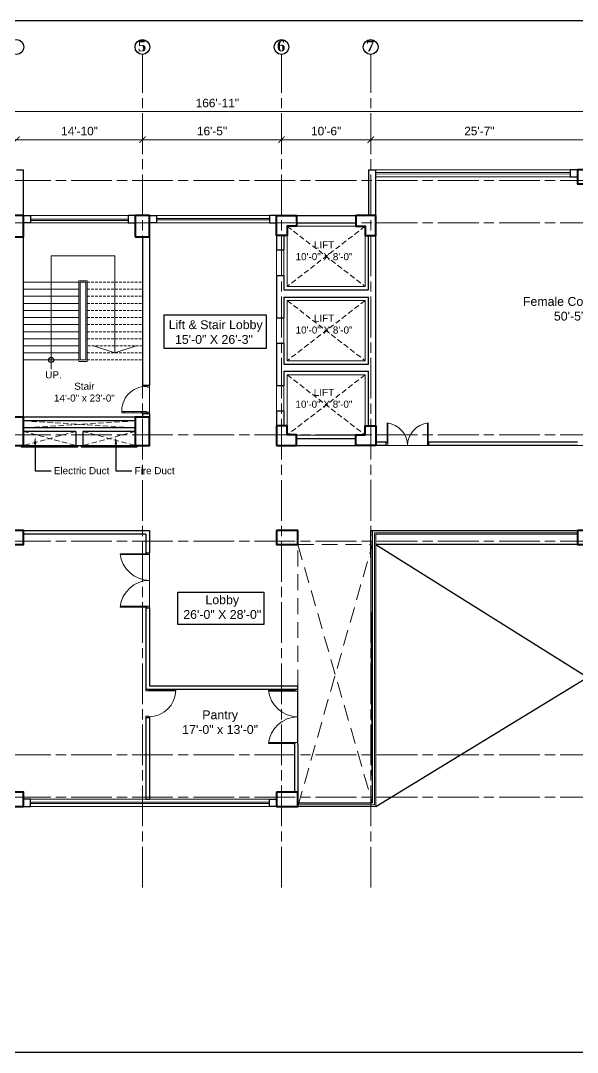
# Model space of a CAD drawing. Header units: inches. Extents: x -12 to 20935469, y -1604 to 24729220.
# Drawn here: x 20856740 to 20857526, y 24705706 to 24707164 of the extents above; entities that cross this region are included whole.
import ezdxf
from ezdxf import colors
from ezdxf.entities.mleader import LeaderData, LeaderLine
from ezdxf.math import Vec2, Vec3

# ---------------------------------------------------------------- set-up
doc = ezdxf.new("R2010")
doc.units = ezdxf.units.IN
doc.header["$LTSCALE"] = 0.03
doc.header["$MEASUREMENT"] = 0
doc.header["$PDMODE"] = 32
doc.header["$PDSIZE"] = 15
doc.linetypes.add('ACAD_ISO08W100', pattern=[36, 24, -3, 6, -3])
doc.linetypes.add('DASHED2', pattern=[0.375, 0.25, -0.125])
for name, color, linetype, lineweight in [('column', 1, 'Continuous', 40), ('Dim Line', 252, 'Continuous', 13), ('Door', 7, 'Continuous', 18), ('Dot', 253, 'Continuous', 0), ('Gas', 21, 'Continuous', 5), ('Grid Line', 252, 'Continuous', 18), ('Hatch', 253, 'Continuous', 15), ('Main Wall', 7, 'Continuous', 30), ('RAIL', 23, 'Continuous', 13), ('STAIR', 46, 'Continuous', 15), ('wind.', 150, 'Continuous', 20)]:
    doc.layers.add(name, color=color, linetype=linetype, lineweight=lineweight)
doc.layers.add('FUR', color=251, linetype='Continuous')
doc.layers.add('TEXT', color=7, linetype='Continuous')
doc.styles.add('2', font='swisscl.ttf')
doc.styles.add('RomanS', font='arial.ttf', dxfattribs={"height": 12})
doc.styles.get("Standard").update_dxf_attribs({"font": 'timesbd.ttf'})
doc.dimstyles.new('Aec_Arch_I', dxfattribs={"dimscale": 96, "dimtxt": 12, "dimasz": 0.09375, "dimexe": 0.125, "dimexo": 0.125, "dimgap": 0.0625, "dimtad": 1, "dimdec": 0, "dimzin": 3, "dimdsep": 46, "dimlunit": 4, "dimtxsty": 'RomanS', "dimblk1": 'ARCHTICK', "dimblk2": 'ARCHTICK', "dimsah": 1, "dimcen": 0.09375, "dimdle": 0.125, "dimadec": 0, "dimazin": 0, "dimtfac": 0.75, "dimtdec": 0, "dimtmove": 2, "dimatfit": 3, "dimldrblk": 'ARCHTICK', "dimfxl": 1, "dimfrac": 1, "dimtolj": 1, "dimtzin": 0, "dimarcsym": 0})

# ---------------------------------------------------------------- blocks, each defined once
blk = doc.blocks.new('_ArchTick')
at = {"color": 0, "linetype": 'ByBlock', "lineweight": 35, "const_width": 0.15}
blk.add_lwpolyline([(-0.5, -0.5), (0.5, 0.5)], dxfattribs=at)
blk = doc.blocks.new('*D8')
at = {"layer": 'Defpoints', "color": 0, "transparency": 16777216}
for p in [(20831396.27940053, 24724578.16655627), (20831666.2795913, 24724578.16655627), (20831666.2795913, 24724578.16655627)]:
    blk.add_point(p, dxfattribs=at)
at = {"layer": 'Dim Line', "color": 0, "lineweight": -2, "transparency": 16777216}
blk.add_line((20831384.27940053, 24724578.16655627), (20831678.2795913, 24724578.16655627), dxfattribs=at)
at = {"layer": 'Dim Line', "color": 0, "lineweight": -2, "transparency": 16777216, "xscale": 9, "yscale": 9, "zscale": 9, "rotation": 180}
blk.add_blockref('_ArchTick', (20831396.27940053, 24724578.16655627), dxfattribs=at)
at = {"layer": 'Dim Line', "color": 0, "lineweight": -2, "transparency": 16777216, "xscale": 9, "yscale": 9, "zscale": 9}
blk.add_blockref('_ArchTick', (20831666.2795913, 24724578.16655627), dxfattribs=at)
at = {"layer": 'Dim Line', "color": 0, "transparency": 16777216, "insert": (20831531.27949591, 24724590.29343212), "char_height": 12, "attachment_point": 5, "style": 'RomanS'}
blk.add_mtext('\\A1;22\'-6"', dxfattribs=at)
blk = doc.blocks.new('*D9')
at = {"layer": 'Defpoints', "color": 0, "transparency": 16777216}
for p in [(20831666.2795913, 24724578.16655627), (20831844.25000967, 24724578.16655627), (20831844.25000967, 24724578.16655627)]:
    blk.add_point(p, dxfattribs=at)
at = {"layer": 'Dim Line', "color": 0, "lineweight": -2, "transparency": 16777216}
blk.add_line((20831654.2795913, 24724578.16655627), (20831856.25000967, 24724578.16655627), dxfattribs=at)
at = {"layer": 'Dim Line', "color": 0, "lineweight": -2, "transparency": 16777216, "xscale": 9, "yscale": 9, "zscale": 9, "rotation": 180}
blk.add_blockref('_ArchTick', (20831666.2795913, 24724578.16655627), dxfattribs=at)
at = {"layer": 'Dim Line', "color": 0, "lineweight": -2, "transparency": 16777216, "xscale": 9, "yscale": 9, "zscale": 9}
blk.add_blockref('_ArchTick', (20831844.25000967, 24724578.16655627), dxfattribs=at)
at = {"layer": 'Dim Line', "color": 0, "transparency": 16777216, "insert": (20831755.26480048, 24724590.29343212), "char_height": 12, "attachment_point": 5, "style": 'RomanS'}
blk.add_mtext('\\A1;14\'-10"', dxfattribs=at)
blk = doc.blocks.new('*D21')
at = {"layer": 'Defpoints', "color": 0, "transparency": 16777216}
for p in [(20831844.25000967, 24724578.16655627), (20832040.77920983, 24724578.16655627), (20832040.77920983, 24724578.16655627)]:
    blk.add_point(p, dxfattribs=at)
at = {"layer": 'Dim Line', "color": 0, "lineweight": -2, "transparency": 16777216}
for p, q in [((20831832.25000967, 24724578.16655627), (20832052.77920983, 24724578.16655627)), ((20831844.25000967, 24724566.16655627), (20831844.25000967, 24724566.16655627)), ((20832040.77920983, 24724566.16655627), (20832040.77920983, 24724566.16655627))]:
    blk.add_line(p, q, dxfattribs=at)
at = {"layer": 'Dim Line', "color": 0, "lineweight": -2, "transparency": 16777216, "xscale": 9, "yscale": 9, "zscale": 9, "rotation": 180}
blk.add_blockref('_ArchTick', (20831844.25000967, 24724578.16655627), dxfattribs=at)
at = {"layer": 'Dim Line', "color": 0, "lineweight": -2, "transparency": 16777216, "xscale": 9, "yscale": 9, "zscale": 9}
blk.add_blockref('_ArchTick', (20832040.77920983, 24724578.16655627), dxfattribs=at)
at = {"layer": 'Dim Line', "color": 0, "transparency": 16777216, "insert": (20831942.51460975, 24724590.29343212), "char_height": 12, "attachment_point": 5, "style": 'RomanS'}
blk.add_mtext('\\A1;16\'-5"', dxfattribs=at)
blk = doc.blocks.new('*D22')
at = {"layer": 'Defpoints', "color": 0, "transparency": 16777216}
for p in [(20832040.77920983, 24724578.16655627), (20832166.78192559, 24724578.16655627), (20832166.78192559, 24724578.16655626)]:
    blk.add_point(p, dxfattribs=at)
at = {"layer": 'Dim Line', "color": 0, "lineweight": -2, "transparency": 16777216}
for p, q in [((20832028.77920983, 24724578.16655626), (20832178.78192559, 24724578.16655626)), ((20832040.77920983, 24724566.16655627), (20832040.77920983, 24724566.16655626)), ((20832166.78192559, 24724566.16655627), (20832166.78192559, 24724566.16655626))]:
    blk.add_line(p, q, dxfattribs=at)
at = {"layer": 'Dim Line', "color": 0, "lineweight": -2, "transparency": 16777216, "xscale": 9, "yscale": 9, "zscale": 9, "rotation": 180}
blk.add_blockref('_ArchTick', (20832040.77920983, 24724578.16655626), dxfattribs=at)
at = {"layer": 'Dim Line', "color": 0, "lineweight": -2, "transparency": 16777216, "xscale": 9, "yscale": 9, "zscale": 9}
blk.add_blockref('_ArchTick', (20832166.78192559, 24724578.16655626), dxfattribs=at)
at = {"layer": 'Dim Line', "color": 0, "transparency": 16777216, "insert": (20832103.78056771, 24724590.29343211), "char_height": 12, "attachment_point": 5, "style": 'RomanS'}
blk.add_mtext('\\A1;10\'-6"', dxfattribs=at)
blk = doc.blocks.new('*D23')
at = {"layer": 'Defpoints', "color": 0, "transparency": 16777216}
for p in [(20832166.78192559, 24724578.16655627), (20832473.78148643, 24724578.16655627), (20832473.78148643, 24724578.16655627)]:
    blk.add_point(p, dxfattribs=at)
at = {"layer": 'Dim Line', "color": 0, "lineweight": -2, "transparency": 16777216}
for p, q in [((20832154.78192559, 24724578.16655627), (20832485.78148643, 24724578.16655627)), ((20832166.78192559, 24724566.16655627), (20832166.78192559, 24724566.16655627)), ((20832473.78148643, 24724566.16655627), (20832473.78148643, 24724566.16655627))]:
    blk.add_line(p, q, dxfattribs=at)
at = {"layer": 'Dim Line', "color": 0, "lineweight": -2, "transparency": 16777216, "xscale": 9, "yscale": 9, "zscale": 9, "rotation": 180}
blk.add_blockref('_ArchTick', (20832166.78192559, 24724578.16655627), dxfattribs=at)
at = {"layer": 'Dim Line', "color": 0, "lineweight": -2, "transparency": 16777216, "xscale": 9, "yscale": 9, "zscale": 9}
blk.add_blockref('_ArchTick', (20832473.78148643, 24724578.16655627), dxfattribs=at)
at = {"layer": 'Dim Line', "color": 0, "transparency": 16777216, "insert": (20832320.28170601, 24724590.29343212), "char_height": 12, "attachment_point": 5, "style": 'RomanS'}
blk.add_mtext('\\A1;25\'-7"', dxfattribs=at)
blk = doc.blocks.new('*D13')
at = {"layer": 'Defpoints', "color": 0, "transparency": 16777216}
for p in [(20830948.30879143, 24724610.74819624), (20832951.75234396, 24724617.81282169), (20832951.75234396, 24724610.74819624)]:
    blk.add_point(p, dxfattribs=at)
at = {"layer": 'Dim Line', "color": 0, "lineweight": -2, "transparency": 16777216}
for p, q in [((20830948.30879143, 24724622.74819624), (20830948.30879143, 24724629.81282169)), ((20832951.75234396, 24724622.74819624), (20832951.75234396, 24724629.81282169)), ((20830936.30879143, 24724617.81282169), (20832963.75234396, 24724617.81282169))]:
    blk.add_line(p, q, dxfattribs=at)
at = {"layer": 'Dim Line', "color": 0, "lineweight": -2, "transparency": 16777216, "xscale": 9, "yscale": 9, "zscale": 9, "rotation": 180}
blk.add_blockref('_ArchTick', (20830948.30879143, 24724617.81282169), dxfattribs=at)
at = {"layer": 'Dim Line', "color": 0, "lineweight": -2, "transparency": 16777216, "xscale": 9, "yscale": 9, "zscale": 9}
blk.add_blockref('_ArchTick', (20832951.75234396, 24724617.81282169), dxfattribs=at)
at = {"layer": 'Dim Line', "color": 0, "transparency": 16777216, "insert": (20831950.03056769, 24724629.93969755), "char_height": 12, "attachment_point": 5, "style": 'RomanS'}
blk.add_mtext('\\A1;166\'-11"', dxfattribs=at)
blk = doc.blocks.new('A$C36295410')
at = {"layer": 'Door'}
for p, q in [((0.9999989662828739, 3.999999464715074), (0.9999989662828739, 31.99999946471507)), ((1.999998966282874, -5.352849257178605e-07), (1.999998966282874, 31.98213662398211)), ((57.99999896628287, -5.352849257178605e-07), (57.99999896628287, 31.98213662398211)), ((58.99999896628287, 3.999999464715074), (58.99999896628287, 31.99999946471507)), ((0.9999989662828739, 4.999999464715074), (-1.033717126119882e-06, 4.999999464715074)), ((1.999998966282874, 3.999999464715074), (0.9999989662824191, 3.999999464715074)), ((57.99999896628287, 3.999999464715074), (58.99999896628287, 3.999999464715074)), ((58.99999896628287, 4.999999464715074), (59.99999896628287, 4.999999464715074)), ((1.999998966282874, -5.352849257178605e-07), (-1.033717126119882e-06, -5.352849257178605e-07)), ((57.99999896628287, -5.352849257178605e-07), (59.99999896628287, -5.352849257178605e-07))]:
    blk.add_line(p, q, dxfattribs=at)
for centre, radius, start, end in [((-2.525154211056361, -0.3352956022481521), 32.52688137512273, 0.590629401232551, 83.77825723032326), ((62.52515214360983, -0.3352956022372382), 32.52688137511065, 96.22174276965781, 179.4093705987648)]:
    blk.add_arc(centre, radius, start, end, dxfattribs=at)
blk = doc.blocks.new('Door_45')
at = {"layer": 'Door'}
for p, q in [((1.499446089358273, 4.966720660065755), (1.499446089358273, 43.96672066006575)), ((1.499446089358273, 40.02726910408236), (2.249446089358273, 40.02726910408236)), ((2.249446089358273, 40.02726910408236), (2.249446089358273, 39.52726910408236)), ((2.249446089358273, 39.52726910408236), (2.749446089591103, 39.52726910408236)), ((2.749446089591103, 39.52726910408236), (2.749446089591103, 40.02726910408236)), ((2.749446089591103, 40.02726910408236), (3.499446089358273, 40.02726910408236)), ((3.499446089358273, 44.03189280286006), (3.499446089358273, 4.966720660065755)), ((1.499446089358273, 25.76575365659081), (2.249446089358273, 25.76575365659081)), ((2.249446089358273, 25.76575365659081), (2.249446089358273, 25.26575365659081)), ((2.249446089358273, 25.26575365659081), (2.749446089591103, 25.26575365659081)), ((2.749446089591103, 25.76575365659081), (3.499446089358273, 25.76575365659081)), ((2.749446089591103, 25.26575365659081), (2.749446089591103, 25.76575365659081)), ((-0.0005539106417273842, -0.03327933993424503), (-0.0005539106417273842, 4.966720660065755)), ((-0.0005539106417273842, 4.966720660065755), (1.499446089358273, 4.966720660065755)), ((1.499446089358273, 12.56961937076411), (2.249446089358273, 12.56961937076411)), ((3.499446089358273, 4.966720660065755), (1.499446089358273, 4.966720660065755)), ((1.499446089358273, 4.966720660065755), (1.499446089358273, 2.966720660065755)), ((1.499446089358273, 2.966720660065755), (2.499446089358273, 2.966720660065755)), ((2.249446089358273, 12.56961937076411), (2.249446089358273, 13.06961937076411)), ((2.249446089358273, 13.06961937076411), (2.749446089591103, 13.06961937076411)), ((2.499446089358273, 2.966720660065755), (2.499446089358273, -0.03327933993424503)), ((2.749446089591103, 13.06961937076411), (2.749446089591103, 12.56961937076411)), ((2.749446089591103, 12.56961937076411), (3.499446089358273, 12.56961937076411)), ((42.5, 3), (42.5, -0.03327933993424503)), ((43.5, 3), (42.5, 3)), ((45.00000000023283, 5), (43.5, 5)), ((43.5, 5), (43.5, 3)), ((45.00000000023283, -0.03327933993424503), (45.00000000023283, 5)), ((2.499446089358273, -0.03327933993424503), (-0.0005539106417273842, -0.03327933993424503)), ((42.5, -0.03327933993424503), (45.00000000023283, -0.03327933993424503))]:
    blk.add_line(p, q, dxfattribs=at)
blk.add_arc((4.660651951731928, 5.255392092920653), 38.84018771759182, 359.6232511897165, 94.66847186469465, dxfattribs=at)
blk = doc.blocks.new('$D40')
at = {"layer": 'Door'}
for p, q in [((1, 4), (1, 42)), ((2, 0), (2, 41.98683982644525)), ((1, 5), (0, 5)), ((2, 0), (0, 0)), ((2, 4), (1, 4)), ((39, 4), (38, 4)), ((38, 4), (38, 0)), ((40, 0), (38, 0)), ((40, 5), (38.98683982644525, 5)), ((39, 5), (39, 4))]:
    blk.add_line(p, q, dxfattribs=at)
blk.add_arc((1, 4), 38, 0, 89.99999999999999, dxfattribs=at)
blk = doc.blocks.new('fff')
at = {"layer": 'Grid Line', "color": 252, "linetype": 'ACAD_ISO08W100', "lineweight": 9, "ltscale": 80, "true_color": 0x939598}
for p, q in [((20831844.25000966, 24723521.10155122), (20831844.25000967, 24724698.78124316)), ((20832040.77920982, 24723521.10155122), (20832040.77920983, 24724698.78124316)), ((20832166.78192559, 24723521.10975568), (20832166.78192559, 24724698.78944763)), ((20833096.94929376, 24724520.60832043), (20830726.1474328, 24724520.60832043)), ((20833096.94929376, 24724460.61652489), (20830726.1474328, 24724460.61652489)), ((20833096.94929376, 24724160.74613542), (20830726.1474328, 24724160.74613542)), ((20833096.94929376, 24724010.74613543), (20830726.1474328, 24724010.74613543)), ((20833096.94929376, 24723708.71657327), (20830726.1474328, 24723708.71657328)), ((20833096.94929376, 24723648.75434016), (20830726.1474328, 24723648.75434017))]:
    blk.add_line(p, q, dxfattribs=at)
at = {"layer": 'Dim Line'}
for base, p1, p2, picture, middle in [((20832951.75234396, 24724617.81282169), (20830948.30879143, 24724610.74819624), (20832951.75234396, 24724610.74819624), '*D13', (20831950.03056769, 24724629.93969755)), ((20831666.2795913, 24724578.16655627), (20831396.27940053, 24724578.16655627), (20831666.2795913, 24724578.16655627), '*D8', (20831531.27949591, 24724590.29343212)), ((20831844.25000967, 24724578.16655627), (20831666.2795913, 24724578.16655627), (20831844.25000967, 24724578.16655627), '*D9', (20831755.26480048, 24724590.29343212)), ((20832040.77920983, 24724578.16655627), (20831844.25000967, 24724578.16655627), (20832040.77920983, 24724578.16655627), '*D21', (20831942.51460975, 24724590.29343212)), ((20832166.78192559, 24724578.16655626), (20832040.77920983, 24724578.16655627), (20832166.78192559, 24724578.16655627), '*D22', (20832103.78056771, 24724590.29343211)), ((20832473.78148643, 24724578.16655627), (20832166.78192559, 24724578.16655627), (20832473.78148643, 24724578.16655627), '*D23', (20832320.28170601, 24724590.29343212))]:
    dim = blk.add_linear_dim(base=base, p1=p1, p2=p2, dimstyle='Aec_Arch_I', dxfattribs=at)
    dim.commit()
    dim.dimension.update_dxf_attribs({"geometry": picture, "text_midpoint": middle})

msp = doc.modelspace()

# ---------------------------------------------------------------- linework, layer by layer
for p, q in [((20857236.61346209, 24706443.24482069), (20857526.48533622, 24706443.28559561)), ((20857236.61346209, 24706443.24482069), (20857236.61346209, 24706058.33670294)), ((20857241.61134321, 24706423.3284982), (20857831.48533622, 24706053.33670294)), ((20857526.48533622, 24706423.3284982), (20857241.61346209, 24706423.3284982)), ((20857241.61346209, 24706053.33670294), (20857831.48484388, 24706413.32849848)), ((20857131.48262043, 24706140.85300046), (20857131.48262043, 24706218.85300045)), ((20857131.48262043, 24706058.33670294), (20857236.61346209, 24706058.33670294))]:
    msp.add_line(p, q)
for points in [[(20856942.66267691, 24706748.09038169), (20857086.9015388, 24706748.09038169), (20857086.9015388, 24706700.39270036), (20856942.66267691, 24706700.39270036)], [(20856740.76812169, 24706563.32851922), (20856820.05836925, 24706563.32851922), (20856820.05836925, 24706561.32849881), (20856740.76812169, 24706561.32849881)], [(20856825.83636444, 24706563.32851922), (20856904.06767287, 24706563.32851922), (20856904.06767287, 24706561.32849881), (20856825.83636444, 24706561.32849881)], [(20856961.8426295, 24706356.12599386), (20857083.44239979, 24706356.12599386), (20857083.44239979, 24706310.38975412), (20856961.8426295, 24706310.38975412)]]:
    msp.add_lwpolyline(points, close=True)
msp.add_circle((20856782.83016942, 24706684.36977646), 3.60517880693078)
at = {"layer": 'column', "lineweight": 40, "ltscale": 20}
for points in [[(20857526.48489706, 24706953.19888766), (20857526.48489706, 24706933.19888766), (20857556.48489706, 24706933.19888766), (20857556.48489706, 24706953.19888766)], [(20856723.84457878, 24706858.36977648), (20856743.84457878, 24706858.36977648), (20856743.84457878, 24706888.36977647), (20856723.84457878, 24706888.36977647)], [(20856901.81537869, 24706858.36977647), (20856921.81537869, 24706858.36977647), (20856921.81537869, 24706888.36977646), (20856901.81537869, 24706888.36977646)], [(20856723.84457878, 24706563.32851923), (20856743.84457878, 24706563.32851923), (20856743.84517534, 24706603.3285192), (20856723.84517534, 24706603.3285192)], [(20856901.81548951, 24706563.32850002), (20856921.81548951, 24706563.32850002), (20856921.81540396, 24706603.32850002), (20856901.81540396, 24706603.32850002)], [(20856713.84475327, 24706443.32849847), (20856713.84475327, 24706423.32849847), (20856743.84475327, 24706423.32849847), (20856743.84475327, 24706443.32849847)], [(20857101.48262044, 24706443.32849847), (20857101.48262044, 24706423.32849847), (20857131.48262044, 24706423.32849847), (20857131.48262044, 24706443.32849847)], [(20857526.48533622, 24706443.3284982), (20857526.48533622, 24706423.3284982), (20857556.48533622, 24706423.3284982), (20857556.48533622, 24706443.3284982)], [(20856713.84475327, 24706073.33674398), (20856713.84475327, 24706053.33674398), (20856743.84475326, 24706053.33674398), (20856743.84475326, 24706073.33674398)], [(20857101.48262043, 24706073.30006287), (20857101.48262043, 24706053.30006287), (20857131.48262043, 24706053.30006287), (20857131.48262043, 24706073.30006287)]]:
    msp.add_lwpolyline(points, close=True, dxfattribs=at)
for points in [[(20857101.48262049, 24706888.36977647), (20857129.48262045, 24706888.36977646), (20857129.48262044, 24706873.36977646), (20857116.48262044, 24706873.36977646), (20857116.48262043, 24706860.36977646), (20857101.48262049, 24706860.36977646), (20857101.48262049, 24706888.36977646)], [(20857241.48262044, 24706888.36977647), (20857213.48262049, 24706888.36977646), (20857213.48262049, 24706873.36977646), (20857226.4826205, 24706873.36977646), (20857226.4826205, 24706860.36977646), (20857241.48262045, 24706860.36977646), (20857241.48262044, 24706888.36977646)], [(20857101.48262043, 24706563.32850002), (20857129.48262038, 24706563.32850003), (20857129.48262038, 24706578.32850003), (20857116.48262037, 24706578.32850003), (20857116.48262037, 24706591.32850003), (20857101.48262042, 24706591.32850003), (20857101.48262043, 24706563.32850003)], [(20857241.48262043, 24706563.32850002), (20857213.48262048, 24706563.32850003), (20857213.48262049, 24706578.32850003), (20857226.48262049, 24706578.32850003), (20857226.48262049, 24706591.32850003), (20857241.48262044, 24706591.32850003), (20857241.48262043, 24706563.32850003)]]:
    msp.add_lwpolyline(points, dxfattribs=at)
at = {"layer": 'Defpoints'}
msp.add_lwpolyline([(20855761.3408816, 24707164.07736047), (20858200.20747549, 24707164.07736047), (20858200.20747549, 24705705.54799416), (20855761.3408816, 24705705.54799416)], close=True, dxfattribs=at)
at = {"layer": 'Door'}
for p, q in [((20856918.11688227, 24706410.45346925), (20856880.23527481, 24706410.45346924)), ((20856921.8352748, 24706409.15346925), (20856880.2584965, 24706409.15346925)), ((20856916.81688227, 24706410.45341359), (20856916.81688227, 24706411.7534136)), ((20856918.11688227, 24706409.1534136), (20856918.11688227, 24706410.45346925)), ((20856921.8352748, 24706409.15346925), (20856921.8352748, 24706411.75346924)), ((20856921.8352748, 24706336.35346925), (20856880.2584965, 24706336.35346925)), ((20856918.11688227, 24706336.35346925), (20856918.11688227, 24706335.05346925)), ((20856921.8352748, 24706336.35346925), (20856921.8352748, 24706333.75346925)), ((20856918.11688227, 24706335.05346925), (20856880.23527481, 24706335.05346925)), ((20856916.81688227, 24706335.05346925), (20856916.81688227, 24706333.75346925)), ((20857126.4642279, 24706217.55294481), (20857126.4642279, 24706218.85294481)), ((20857131.48262043, 24706216.25300046), (20857131.48262043, 24706218.85300045)), ((20857127.7642279, 24706217.55300046), (20857089.88262043, 24706217.55300045)), ((20857131.48262043, 24706216.25300046), (20857089.90584212, 24706216.25300046)), ((20857127.7642279, 24706216.25294481), (20857127.7642279, 24706217.55300046)), ((20857127.7642279, 24706142.15300046), (20857089.88262043, 24706142.15300046)), ((20857131.48262043, 24706143.45300046), (20857089.90584212, 24706143.45300046)), ((20857126.4642279, 24706142.15300046), (20857126.4642279, 24706140.85300046)), ((20857127.7642279, 24706143.45300046), (20857127.7642279, 24706142.15300046)), ((20857131.48262043, 24706143.45300046), (20857131.48262043, 24706140.85300046))]:
    msp.add_line(p, q, dxfattribs=at)
for centre, radius, start, end in [((20856922.27115839, 24706415.03616837), 42.28494578562433, 186.2217425363459, 269.4093707032369), ((20856922.27115839, 24706330.47077012), 42.28494578564002, 90.59062929676311, 173.7782574636541), ((20857131.91850401, 24706222.13569959), 42.28494578562433, 186.2217425363459, 269.4093707032369), ((20857131.91850401, 24706137.57030133), 42.28494578564002, 90.59062929676311, 173.7782574636541)]:
    msp.add_arc(centre, radius, start, end, dxfattribs=at)
at = {"layer": 'Dot', "linetype": 'DASHED2', "lineweight": 0, "ltscale": 1000}
for p, q in [((20856743.84517534, 24706598.3285192), (20856901.81543604, 24706588.3285192)), ((20856901.81541466, 24706598.3285192), (20856743.84517534, 24706588.3285192)), ((20856817.8306307, 24706583.32851921), (20856743.84457878, 24706563.32851923)), ((20856743.84517534, 24706583.3285192), (20856817.8306307, 24706563.32851923)), ((20856827.8306307, 24706583.3285192), (20856901.81548951, 24706563.32850002)), ((20856901.81544674, 24706583.32850002), (20856827.8306307, 24706563.32851923))]:
    msp.add_line(p, q, dxfattribs=at)
at = {"layer": 'Dot', "color": 0, "linetype": 'DASHED2', "lineweight": 20, "ltscale": 3000}
for p, q in [((20857131.48262044, 24706423.29181736), (20857236.61346209, 24706058.33670294)), ((20857131.48262043, 24706223.85300046), (20857131.48262044, 24706423.29181736)), ((20857131.48262044, 24706423.29181736), (20857234.48533622, 24706423.29181736)), ((20857131.48262043, 24706053.30006287), (20857236.61346209, 24706423.0565041))]:
    msp.add_line(p, q, dxfattribs=at)
at = {"layer": 'Dot', "linetype": 'DASHED2', "lineweight": 0, "ltscale": 1000}
for points in [[(20857116.42572411, 24706873.36977462), (20857226.48262046, 24706788.37056081), (20857226.48262046, 24706873.36977462), (20857116.42572411, 24706788.37056081)], [(20857116.42572409, 24706768.37056081), (20857226.48262044, 24706683.37134701), (20857226.48262044, 24706768.37056081), (20857116.42572409, 24706683.37134701)], [(20857116.48319392, 24706663.36972133), (20857226.53966441, 24706578.19888766), (20857226.53966441, 24706663.37297269), (20857116.48603461, 24706578.19888766)]]:
    msp.add_lwpolyline(points, dxfattribs=at)
at = {"layer": 'Gas', "color": 0, "lineweight": 5}
for points in [[(20857116.42572411, 24706788.37056081), (20857226.48262046, 24706788.37056081), (20857226.48262046, 24706873.36977462), (20857116.42572411, 24706873.36977462)], [(20856833.8153786, 24706682.36977645), (20856821.8153786, 24706682.36977645), (20856821.81537861, 24706796.36977646), (20856833.81537861, 24706796.36977646)], [(20856831.8153786, 24706684.36977645), (20856823.8153786, 24706684.36977645), (20856823.81537861, 24706794.36977646), (20856831.81537861, 24706794.36977646)], [(20857116.42572409, 24706683.37134701), (20857226.48262044, 24706683.37134701), (20857226.48262044, 24706768.37056081), (20857116.42572409, 24706768.37056081)], [(20857116.48603461, 24706578.19888766), (20857226.54293095, 24706578.19888766), (20857226.53966441, 24706663.37297269), (20857116.48276816, 24706663.36972132)]]:
    msp.add_lwpolyline(points, close=True, dxfattribs=at)
at = {"layer": 'Hatch', "lineweight": 0}
msp.add_lwpolyline([(20857935.3438246, 24706563.37189709), (20857101.48262057, 24706563.37189709), (20857101.48262049, 24706878.24228628), (20856921.81548951, 24706878.41317326), (20856921.81548951, 24706563.32850002), (20856099.84289645, 24706563.48567412), (20856099.84289645, 24706443.37229683), (20856921.8352748, 24706443.37229683), (20856921.8352748, 24706223.89639753), (20857131.48262043, 24706223.89639753), (20857131.48262043, 24706073.34345993), (20857131.48262043, 24706058.3801), (20857132.91466096, 24706058.3801), (20857236.61346209, 24706058.3801), (20857234.34471842, 24706443.37189526), (20857935.34382461, 24706443.37189526)], close=True, dxfattribs=at)
at = {"layer": 'Main Wall', "lineweight": 30}
for p, q in [((20856733.84457877, 24706953.21137726), (20856743.84457878, 24706953.21186731)), ((20856743.84457878, 24706888.36977647), (20856743.84457878, 24706953.21186731)), ((20857231.48533622, 24706953.19888766), (20857241.48262044, 24706953.19888766)), ((20857231.48533622, 24706953.19888766), (20857231.48533622, 24706888.36977464)), ((20857241.48262044, 24706591.32849816), (20857241.48262044, 24706953.19888766)), ((20857526.34427926, 24706953.19888922), (20857516.34427926, 24706953.19888922)), ((20857516.34427926, 24706953.19888922), (20857516.34427926, 24706943.19888922)), ((20857516.34427926, 24706943.19888922), (20857526.34427926, 24706943.19888922)), ((20856743.84517534, 24706603.3285192), (20856743.84457878, 24706878.36977646)), ((20857129.48262045, 24706888.36977646), (20857213.48262049, 24706888.36977463)), ((20857129.48262044, 24706878.36977464), (20857213.48262049, 24706878.36977464)), ((20856911.81512702, 24706858.36977647), (20856911.8154453, 24706648.32899238)), ((20856921.81537869, 24706858.36977647), (20856921.81501448, 24706648.32899238)), ((20857101.48262048, 24706839.87016955), (20857111.48262049, 24706839.87016955)), ((20857101.48262048, 24706803.87016955), (20857111.48262048, 24706803.87016955)), ((20857111.48262047, 24706783.37056081), (20857231.48262044, 24706783.37056082)), ((20857111.48262047, 24706773.37056081), (20857231.48262044, 24706773.37056082)), ((20857101.48262047, 24706743.87095574), (20857111.48262046, 24706743.87095574)), ((20857111.48262046, 24706707.87095574), (20857101.48262047, 24706707.87095574)), ((20857111.48262045, 24706678.37134701), (20857231.48262044, 24706678.37134701)), ((20857111.48262045, 24706668.37134701), (20857231.48262044, 24706668.37134701)), ((20856921.81501448, 24706648.32899238), (20856911.8154453, 24706648.32899238)), ((20857111.48262045, 24706647.84992443), (20857101.48262046, 24706647.84992443)), ((20856901.81608607, 24706603.3285192), (20856743.84517534, 24706603.3285192)), ((20856901.81608607, 24706598.3285192), (20856743.84517534, 24706598.3285192)), ((20856911.81548267, 24706608.32850002), (20856911.81548951, 24706603.32850002)), ((20856921.81499714, 24706608.32850002), (20856911.81548267, 24706608.32850002)), ((20856921.81499714, 24706608.32850002), (20856921.81499714, 24706603.32850002)), ((20857111.48262044, 24706611.84992443), (20857101.48262046, 24706611.84992443)), ((20856901.81608607, 24706588.3285192), (20856743.84517534, 24706588.3285192)), ((20856817.8306307, 24706583.32851921), (20856743.84517534, 24706583.3285192)), ((20856817.8306307, 24706583.3285192), (20856817.8306307, 24706563.32851922)), ((20856901.81608607, 24706583.3285192), (20856827.8306307, 24706583.32851921)), ((20856827.8306307, 24706583.3285192), (20856827.8306307, 24706563.32851922)), ((20856817.8306307, 24706563.32851922), (20856827.8306307, 24706563.32851922)), ((20857129.48262044, 24706563.3284982), (20857213.48262044, 24706563.3284982)), ((20857256.48262044, 24706568.3713946), (20857241.48262045, 24706568.3713982)), ((20857256.48261685, 24706563.3713946), (20857241.48261686, 24706563.3713982)), ((20857256.48262044, 24706563.3713946), (20857256.48262044, 24706568.3713946)), ((20857526.48533686, 24706568.34401407), (20857316.48262044, 24706568.34401404)), ((20857316.48262044, 24706563.34076111), (20857316.48262044, 24706568.34401404)), ((20857526.48533262, 24706563.33808024), (20857316.48262044, 24706563.34076111)), ((20856743.84475327, 24706443.32849847), (20856921.8352748, 24706443.32889976)), ((20856916.8352748, 24706438.31188647), (20856743.84475327, 24706438.31477464)), ((20856916.8352748, 24706438.31188647), (20856916.8352748, 24706411.7534136)), ((20856921.8352748, 24706443.32889976), (20856921.8352748, 24706411.7534136)), ((20856916.8352748, 24706411.7534136), (20856921.8352748, 24706411.7534136)), ((20856916.8352748, 24706333.75346925), (20856916.8352748, 24706218.85300046)), ((20856916.8352748, 24706333.75346925), (20856921.8352748, 24706333.75346925)), ((20856921.8352748, 24706333.75346925), (20856921.8352748, 24706223.85300046)), ((20856916.8352748, 24706218.85300046), (20857131.48262043, 24706218.85300045)), ((20856921.8352748, 24706223.85300046), (20857131.48262043, 24706223.85300046)), ((20857131.48262043, 24706218.85300045), (20857131.48262043, 24706223.85300046)), ((20856916.8352748, 24706178.85300046), (20856921.8352748, 24706178.85300046)), ((20856916.8352748, 24706178.85300046), (20856916.8352748, 24706063.33670293)), ((20856921.8352748, 24706178.85300046), (20856921.8352748, 24706063.33670293)), ((20857126.62048755, 24706140.85300046), (20857126.62048755, 24706073.34118615)), ((20857131.48262043, 24706140.85300046), (20857131.48262043, 24706073.30006287)), ((20856916.8352748, 24706063.33670293), (20856921.8352748, 24706063.33670293))]:
    msp.add_line(p, q, dxfattribs=at)
for points in [[(20856743.84200259, 24706888.36977619), (20856753.84200259, 24706888.36977619), (20856753.84200259, 24706878.36977619), (20856743.84200259, 24706878.37149373)], [(20856901.8128025, 24706888.36977619), (20856891.8128025, 24706888.36977619), (20856891.8128025, 24706878.36977619), (20856901.8128025, 24706878.36977619)], [(20856921.8128025, 24706888.36977619), (20856931.8128025, 24706888.36977619), (20856931.8128025, 24706878.36977619), (20856921.8128025, 24706878.36977619)], [(20857101.34200269, 24706888.36977619), (20857091.34200269, 24706888.36977619), (20857091.34200269, 24706878.3697762), (20857101.34200269, 24706878.3697762)], [(20857101.48262049, 24706860.36977646), (20857101.48262048, 24706839.87016955)], [(20857111.4826205, 24706860.36977646), (20857111.48262049, 24706839.87016955)], [(20857231.48262044, 24706783.37056082), (20857231.48262044, 24706860.36977646)], [(20857101.48262048, 24706803.87016955), (20857101.48262047, 24706743.87095574)], [(20857111.48262048, 24706803.87016955), (20857111.48262047, 24706783.37056264)], [(20857111.48262047, 24706773.37056264), (20857111.48262046, 24706743.87095574)], [(20857231.48262044, 24706678.37134701), (20857231.48262044, 24706773.37056082)], [(20857101.48262047, 24706707.87095574), (20857101.48262046, 24706647.84992443)], [(20857111.48262046, 24706707.87095574), (20857111.48262045, 24706678.37134883)], [(20857111.48262045, 24706668.37134883), (20857111.48262045, 24706647.84992443)], [(20857231.48262044, 24706591.32850003), (20857231.48262044, 24706668.37134701)], [(20857101.48262046, 24706611.84992443), (20857101.48262046, 24706591.32849998), (20857101.48262046, 24706591.32849998)], [(20857111.48262044, 24706611.84992443), (20857111.48262044, 24706591.32850003)], [(20857129.48262038, 24706573.32798359), (20857213.48262048, 24706573.3290127)], [(20856743.84475326, 24706053.33670449), (20856753.84475326, 24706053.33670449), (20856753.84488834, 24706063.33819009), (20856743.84529391, 24706063.33819009)], [(20857101.48262043, 24706053.30006287), (20857091.48262043, 24706053.30006287), (20857091.48275549, 24706063.30019791), (20857101.48262043, 24706063.30019791)]]:
    msp.add_lwpolyline(points, dxfattribs=at)
at = {"layer": 'Main Wall', "lineweight": 13}
for points in [[(20857101.48262046, 24706803.87016955), (20857111.48262045, 24706803.87016955), (20857111.48262045, 24706839.87016955), (20857101.48262046, 24706839.87016955)], [(20857101.48262047, 24706707.87095574), (20857111.48262046, 24706707.87095574), (20857111.48262046, 24706743.87095574), (20857101.48262047, 24706743.87095574)], [(20857101.48262046, 24706611.84992443), (20857111.48262045, 24706611.84992443), (20857111.48262045, 24706647.84992443), (20857101.48262046, 24706647.84992443)]]:
    msp.add_lwpolyline(points, close=True, dxfattribs=at)
at = {"layer": 'RAIL', "lineweight": 9}
for p, q in [((20856782.83016942, 24706671.20735821), (20856782.83016942, 24706831.36977645)), ((20856782.83016942, 24706831.36977645), (20856872.8153786, 24706831.36977645)), ((20856872.8153786, 24706831.36977645), (20856872.81537861, 24706694.36977645)), ((20856842.8153786, 24706704.36977645), (20856872.8153786, 24706694.36977645)), ((20856872.8153786, 24706694.36977645), (20856902.8153786, 24706704.36977645))]:
    msp.add_line(p, q, dxfattribs=at)
at = {"layer": 'STAIR', "color": 32, "lineweight": 5}
for p, q in [((20856743.84496025, 24706794.36977646), (20856821.8153786, 24706794.36977645)), ((20856743.84496025, 24706784.36977646), (20856821.8153786, 24706784.36977645)), ((20856743.84496025, 24706774.36977646), (20856821.8153786, 24706774.36977645)), ((20856743.84496025, 24706764.36977646), (20856821.8153786, 24706764.36977645)), ((20856743.84496025, 24706754.36977646), (20856821.8153786, 24706754.36977645)), ((20856743.84496025, 24706744.36977646), (20856821.8153786, 24706744.36977645)), ((20856743.84496025, 24706734.36977646), (20856821.8153786, 24706734.36977645)), ((20856743.84496025, 24706724.36977646), (20856821.8153786, 24706724.36977645)), ((20856743.84496025, 24706714.36977646), (20856821.8153786, 24706714.36977645)), ((20856743.84496025, 24706704.36977646), (20856821.8153786, 24706704.36977645)), ((20856743.84496025, 24706694.36977646), (20856821.8153786, 24706694.36977645)), ((20856743.84496025, 24706684.36977646), (20856821.8153786, 24706684.36977645))]:
    msp.add_line(p, q, dxfattribs=at)
at = {"layer": 'STAIR', "color": 32, "linetype": 'DASHED2', "lineweight": 5, "ltscale": 500}
for p, q in [((20856833.8153786, 24706794.36977645), (20856911.8153786, 24706794.36977646)), ((20856833.8153786, 24706784.36977645), (20856911.8153786, 24706784.36977646)), ((20856833.8153786, 24706774.36977645), (20856911.8153786, 24706774.36977646)), ((20856833.8153786, 24706764.36977645), (20856911.8153786, 24706764.36977646)), ((20856833.8153786, 24706754.36977645), (20856911.8153786, 24706754.36977646)), ((20856833.8153786, 24706744.36977645), (20856911.8153786, 24706744.36977646)), ((20856833.8153786, 24706734.36977645), (20856911.8153786, 24706734.36977646)), ((20856833.8153786, 24706724.36977645), (20856911.8153786, 24706724.36977646)), ((20856833.8153786, 24706714.36977645), (20856911.8153786, 24706714.36977646)), ((20856911.8153786, 24706704.36977646), (20856833.8153786, 24706704.36977645)), ((20856851.8153786, 24706704.36977645), (20856911.8153786, 24706704.36977646)), ((20856833.8153786, 24706694.36977645), (20856911.8153786, 24706694.36977646)), ((20856833.8153786, 24706684.36977645), (20856911.8153786, 24706684.36977646))]:
    msp.add_line(p, q, dxfattribs=at)
at = {"layer": 'TEXT'}
for centre in [(20856733.84238413, 24707126.80119028), (20856911.8128025, 24707126.78097948), (20857108.34200266, 24707126.78097948), (20857234.34471842, 24707126.78918395)]:
    msp.add_circle(centre, 10.41737199201306, dxfattribs=at)
at = {"layer": 'wind.'}
for p, q in [((20857241.34187691, 24706949.20706868), (20857516.34231607, 24706949.29704809)), ((20857516.34427926, 24706953.19888922), (20857241.34200264, 24706953.19888922)), ((20857516.34427926, 24706943.19888922), (20857241.34200264, 24706943.19888922)), ((20857241.3425313, 24706947.20706878), (20857516.34297046, 24706947.29704819)), ((20856753.84200259, 24706888.3697762), (20856891.8128025, 24706888.3697762)), ((20856753.84200259, 24706883.3697762), (20856891.8128025, 24706883.36977619)), ((20856753.84200259, 24706881.3697762), (20856891.8128025, 24706881.36977619)), ((20856753.84200259, 24706878.3697762), (20856891.8128025, 24706878.36977619)), ((20857091.48270147, 24706059.30019792), (20856753.84483386, 24706059.30475786)), ((20857091.48275549, 24706063.30019793), (20856753.84488789, 24706063.30475789)), ((20857091.48267445, 24706053.30006287), (20856753.84475283, 24706053.30462281)), ((20857091.48267445, 24706057.30019792), (20856753.84480685, 24706057.30475786))]:
    msp.add_line(p, q, dxfattribs=at)
at = {"layer": 'wind.', "lineweight": 5}
for p, q in [((20856931.8128025, 24706888.36977619), (20857091.34200269, 24706888.3697762)), ((20856931.8128025, 24706884.36977619), (20857091.34200269, 24706884.3697762)), ((20856931.8128025, 24706882.36977619), (20857091.34200269, 24706882.3697762)), ((20856931.8128025, 24706878.3697762), (20857101.34200269, 24706878.3697762)), ((20857239.61346209, 24706440.17552461), (20857526.48533622, 24706440.17552461)), ((20857239.61346209, 24706440.17552461), (20857239.61346209, 24706055.33670294)), ((20857241.61346209, 24706438.24552396), (20857526.48533622, 24706438.28559556)), ((20857241.61346209, 24706438.24552396), (20857241.61346209, 24706053.30006287)), ((20857131.48262043, 24706055.33670294), (20857239.61346209, 24706055.33670294)), ((20857131.48262043, 24706053.30006287), (20857241.61346209, 24706053.30006287))]:
    msp.add_line(p, q, dxfattribs=at)

# ---------------------------------------------------------------- block references
at = {"layer": 'Door', "color": 250, "ltscale": 20, "xscale": 0.8888888888759539, "yscale": 0.8888888888759539, "zscale": 0.8888888888759539, "rotation": 90.00000000000001}
msp.add_blockref('Door_45', (20856921.78541551, 24706608.32899238), dxfattribs=at)
at = {"layer": 'FUR'}
msp.add_blockref('A$C36295410', (20857256.48262044, 24706563.3713946), dxfattribs=at)
at = {"layer": 'Hatch', "lineweight": 0}
msp.add_blockref('fff', (25067.70341063291, -17582.41763722897), dxfattribs=at)
at = {"layer": 'Main Wall', "rotation": 270}
msp.add_blockref('$D40', (20856916.8352748, 24706218.85300046), dxfattribs=at)

# ---------------------------------------------------------------- texts
at = {"layer": 'TEXT', "char_height": 15.435, "width": 227.4580850503149, "attachment_point": 8, "rotation": 1.109146314285407e-09}
for s, insert in [('\\A1;5', (20856911.29715988, 24707120.4833565)), ('\\A1;6', (20857107.82636005, 24707120.4833565)), ('\\A1;7', (20857233.82907581, 24707120.49156097))]:
    msp.add_mtext(s, dxfattribs=dict(at, insert=insert))
at = {"layer": 'TEXT', "color": 30, "lineweight": 5, "ltscale": 20, "attachment_point": 2, "style": '2'}
for s, width, gutter_width, insert, char_height in [('\\pxsm1;{\\fArial|b0|i0|c0|p34;\\C0;LIFT\\P10\'-0" X 8\'-0" }', 235.5919496061969, 0.7495764341443792, (20857168.51007561, 24706852.08240579), 10), ('\\pxsm1;{\\fArial|b0|i0|c0|p34;\\C0;Female Common Room\\P\\pqc;50\'-5"x31\'-3"}', 231.6193923887331, 0.5, (20857542.08846795, 24706773.36908904), 12.47575959581606), ('\\pxsm1;{\\fArial|b0|i0|c0|p34;\\C0;LIFT\\P10\'-0" X 8\'-0" }', 235.5919496061969, 0.7495764341443792, (20857168.53887004, 24706748.39450907), 10), ('\\pxsm1,qc;{\\fArial|b0|i0|c0|p34;\\C0; Lift & Stair Lobby\\P15\'-0" X 26\'-3" }', 146.3875032233763, 0.7495764341443792, (20857012.92458749, 24706740.43955665), 12.47575959581606), ('{\\fArial|b0|i0|c0|p34;\\C0;UP.}', 104.7596838313621, 0.5, (20856786.23432795, 24706668.4369823), 10), ('\\pxsm1;{\\fArial|b0|i0|c0|p34;\\C0;Stair\\P14\'-0" x 23\'-0"  }', 114.8067791681538, 0.2817773027333734, (20856829.84466257, 24706652.20056974), 10), ('\\pxsm1;{\\fArial|b0|i0|c0|p34;\\C0;LIFT\\P10\'-0" X 8\'-0" }', 235.5919496061969, 0.7495764341443792, (20857168.33689729, 24706643.50703371), 10), ('\\pxsm1,qc;{\\fArial|b0|i0|c0|p34;\\C0;Lobby\\P26\'-0" X 28\'-0" }', 146.3875032233763, 0.7495764341443792, (20857024.65568158, 24706351.62141385), 12.47575959581606), ('\\pxsm1;{\\fArial|b0|i0|c0|p34;\\C0;Pantry\\P17\'-0" x 13\'-0" }', 128.1835842895079, 0.7495764341443792, (20857021.68041963, 24706188.98919643), 12.47575959581606)]:
    msp.add_mtext_dynamic_manual_height_columns(s, width=width, gutter_width=gutter_width, heights=[0], dxfattribs=dict(at, insert=insert, char_height=char_height))

# ---------------------------------------------------------------- leaders
at = {"layer": 'TEXT', "lineweight": 5, "ltscale": 20}
ml = msp.add_multileader_mtext('Standard', dxfattribs=at)
ml.set_content('{\\fArial|b0|i0|c0|p34; Electric Duct}', color=256)
ml.set_leader_properties()
ml.build(insert=Vec2(0, 0))
ml.multileader.update_dxf_attribs({"text_right_attachment_type": 6, "dogleg_length": 0.36, "arrow_head_size": 10})
ctx = ml.context
ctx.base_point, ctx.char_height, ctx.arrow_head_size, ctx.landing_gap_size, ctx.plane_origin = Vec3(20856782.71531381, 24706527.76758034), 10, 10, 0.09, Vec3(20856760.22175024, 24706575.62112803)
ctx.right_attachment = 6
notes = []
notes.append((ctx, [(0, (1, 1, 0), (20856760.22175024, 24706527.76758034), (1, 0), 22.49356356322765, [(0, [(20856760.22175024, 24706575.62112803)], 0, [])])]))
ctx.mtext.insert, ctx.mtext.width, ctx.mtext.defined_height, ctx.mtext.flow_direction = Vec3(20856782.80531381, 24706532.84943573), 232.7041350195991, 29.77794681083734, 5
ml = msp.add_multileader_mtext('Standard', dxfattribs=at)
ml.set_content('{\\fArial|b0|i0|c0|p34; Fire Duct}', color=256)
ml.set_leader_properties()
ml.build(insert=Vec2(0, 0))
ml.multileader.update_dxf_attribs({"text_right_attachment_type": 6, "dogleg_length": 0.36, "arrow_head_size": 10})
ctx = ml.context
ctx.base_point, ctx.char_height, ctx.arrow_head_size, ctx.landing_gap_size, ctx.plane_origin = Vec3(20856896.75839807, 24706527.76758034), 10, 10, 0.09, Vec3(20856874.26483451, 24706575.62112803)
ctx.right_attachment = 6
notes.append((ctx, [(0, (1, 1, 0), (20856874.26483451, 24706527.76758034), (1, 0), 22.49356356322765, [(0, [(20856874.26483451, 24706575.62112803)], 0, [])])]))
ctx.mtext.insert, ctx.mtext.width, ctx.mtext.defined_height, ctx.mtext.flow_direction = Vec3(20856896.84839807, 24706532.84943573), 232.7041350195991, 29.77794681083734, 5
for ctx, leaders in notes:
    for number, flags, end, landing, length, lines in leaders:
        leader = LeaderData()
        leader.index, (leader.has_last_leader_line, leader.has_dogleg_vector, leader.attachment_direction) = number, flags
        leader.last_leader_point, leader.dogleg_vector, leader.dogleg_length = Vec3(end), Vec3(landing), length
        for number, points, colour, breaks in lines:
            line = LeaderLine()
            line.index, line.vertices, line.color, line.breaks = number, Vec3.list(points), colors.encode_raw_color(colour), breaks
            leader.lines.append(line)
        ctx.leaders.append(leader)

doc.saveas('drawing.dxf')
